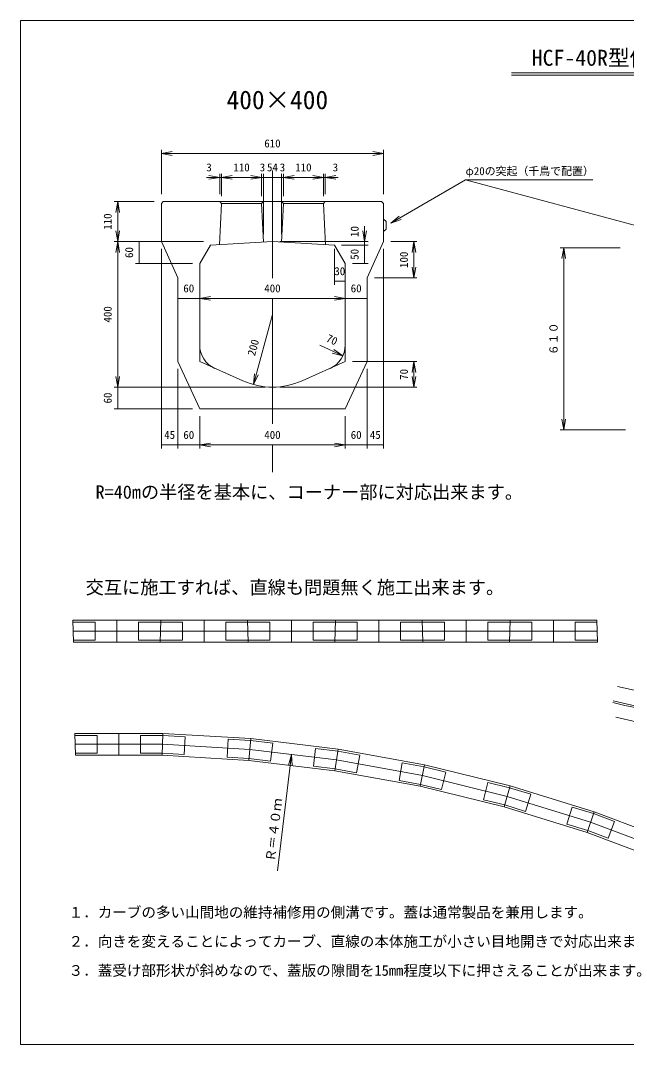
# Model space of a CAD drawing. Units: millimetres, scale not verified, with parts at other scales. Extents: x 4390 to 16808, y 2195 to 6418.
# Drawn here: x 10828 to 13326, y 2195 to 6418 of the extents above; entities that cross this region are included whole.
import ezdxf
from ezdxf.enums import TextEntityAlignment as Align

# ---------------------------------------------------------------- set-up
doc = ezdxf.new("R2010")
doc.units = ezdxf.units.MM
doc.layers.add('3', color=4, linetype='Continuous', lineweight=18)
doc.styles.add('ＭＳ ゴシック-5.0-0.0', font='')
doc.styles.get('ＭＳ ゴシック-5.0-0.0').set_extended_font_data('ＭＳ ゴシック-5.0-0.0')

msp = doc.modelspace()

# ---------------------------------------------------------------- linework, layer by layer
at = {"layer": '3'}
for p, q in [((10827.791, 6418.078), (16807.55, 6418.078)), ((10827.791, 2195.24), (10827.791, 6418.078)), ((12852.034, 6202.507), (15026.845, 6202.507)), ((12852.034, 6192.007), (15026.845, 6192.007)), ((11408.983, 5701.246), (11408.983, 5884.737)), ((11408.983, 5869.737), (11453.299, 5877.551)), ((12323.983, 5869.737), (12279.667, 5877.551)), ((12323.983, 5701.246), (12323.983, 5884.737)), ((11408.983, 5869.737), (11453.299, 5861.923)), ((11408.983, 5869.737), (12323.983, 5869.737)), ((12323.983, 5869.737), (12279.667, 5861.923)), ((11648.983, 5701.246), (11648.983, 5785.887)), ((11656.483, 5693.746), (11656.483, 5785.887)), ((11821.483, 5693.746), (11821.483, 5785.887)), ((11828.983, 5536.246), (11828.983, 5785.887)), ((11866.483, 5355.277), (11866.483, 5798.852)), ((11903.983, 5536.246), (11903.983, 5785.887)), ((11911.483, 5693.746), (11911.483, 5785.887)), ((12076.483, 5693.746), (12076.483, 5785.887)), ((12083.983, 5701.246), (12083.983, 5785.887)), ((11648.983, 5770.887), (11593.968, 5770.887)), ((11648.983, 5770.887), (11604.667, 5778.702)), ((11648.983, 5770.887), (11604.667, 5763.073)), ((11656.483, 5770.887), (11648.983, 5770.887)), ((11656.483, 5770.887), (11700.799, 5778.702)), ((11656.483, 5770.887), (11700.799, 5763.073)), ((11821.483, 5770.887), (11656.483, 5770.887)), ((11821.483, 5770.887), (11777.167, 5778.702)), ((11821.483, 5770.887), (11777.167, 5763.073)), ((11828.983, 5770.887), (11821.483, 5770.887)), ((11828.983, 5770.887), (11903.983, 5770.887)), ((11903.983, 5770.887), (11911.483, 5770.887)), ((11911.483, 5770.887), (11955.799, 5778.702)), ((11911.483, 5770.887), (11955.799, 5763.073)), ((11911.483, 5770.887), (12076.483, 5770.887)), ((12076.483, 5770.887), (12032.167, 5778.702)), ((12076.483, 5770.887), (12032.167, 5763.073)), ((12076.483, 5770.887), (12083.983, 5770.887)), ((12083.983, 5770.887), (12128.299, 5778.702)), ((12083.983, 5770.887), (12137.244, 5770.887)), ((12083.983, 5770.887), (12128.299, 5763.073)), ((12354.606, 5582.529), (12662.513, 5760.299)), ((12662.513, 5760.299), (13187.584, 5760.299)), ((13599.184, 5509.319), (12662.513, 5760.299)), ((11213.468, 5671.246), (11378.983, 5671.246)), ((11228.468, 5671.246), (11220.653, 5626.929)), ((11228.468, 5671.246), (11236.282, 5626.929)), ((11228.468, 5671.246), (11228.468, 5506.246)), ((11656.483, 5663.746), (11648.372, 5493.416)), ((11648.983, 5671.246), (11656.483, 5663.746)), ((11821.483, 5663.746), (11656.483, 5663.746)), ((11828.983, 5671.246), (11821.483, 5663.746)), ((11821.483, 5663.746), (11829.088, 5504.046)), ((11911.483, 5663.746), (11903.878, 5504.046)), ((11903.983, 5671.246), (11911.483, 5663.746)), ((11911.483, 5663.746), (12076.483, 5663.746)), ((12083.983, 5671.246), (12076.483, 5663.746)), ((12076.483, 5663.746), (12084.594, 5493.416)), ((12354.606, 5582.529), (12389.078, 5611.454)), ((12354.606, 5582.529), (12396.893, 5597.92)), ((11228.468, 5506.246), (11220.653, 5550.562)), ((11228.468, 5506.246), (11236.282, 5550.562)), ((12246.318, 5506.246), (12238.504, 5550.562)), ((12246.318, 5506.246), (12246.318, 5570.481)), ((12246.318, 5506.246), (12254.132, 5550.562)), ((11213.468, 5506.246), (11581.483, 5506.246)), ((11228.468, 5506.246), (11220.653, 5461.929)), ((11228.468, 5506.246), (11236.282, 5461.929)), ((11228.468, 5506.246), (11228.468, 4906.246)), ((11317.046, 5506.246), (11317.046, 5416.246)), ((11896.483, 5506.246), (12261.318, 5506.246)), ((12151.483, 5491.246), (12261.318, 5491.246)), ((12246.318, 5506.246), (12246.318, 5491.246)), ((12246.318, 5491.246), (12246.318, 5416.246)), ((12353.983, 5506.246), (12461.242, 5506.246)), ((12449.454, 5506.246), (12441.64, 5461.929)), ((12449.454, 5506.246), (12457.268, 5461.929)), ((12449.454, 5506.246), (12449.454, 5356.246)), ((11408.983, 4652.76), (11408.983, 5476.246)), ((12121.483, 5327.866), (12121.483, 5476.246)), ((12323.983, 4652.76), (12323.983, 5476.246)), ((13051.815, 5480.354), (13299.544, 5480.354)), ((13066.815, 5480.354), (13059.001, 5436.038)), ((13066.815, 5480.354), (13074.629, 5436.038)), ((13066.815, 5480.354), (13066.815, 4730.354)), ((11302.046, 5416.246), (11536.483, 5416.246)), ((12196.483, 5416.246), (12261.318, 5416.246)), ((12449.454, 5356.246), (12441.64, 5400.562)), ((12449.454, 5356.246), (12457.268, 5400.562)), ((12121.483, 5342.866), (12166.483, 5342.866)), ((12286.483, 5356.246), (12461.242, 5356.246)), ((11566.483, 5272.077), (11610.799, 5279.891)), ((12166.483, 5272.077), (12122.167, 5279.891)), ((11566.483, 5272.077), (11476.483, 5272.077)), ((11566.483, 5272.077), (11610.799, 5264.263)), ((11566.483, 5272.077), (12166.483, 5272.077)), ((11866.483, 4755.187), (11866.483, 5272.077)), ((12166.483, 5272.077), (12122.167, 5264.263)), ((12166.483, 5272.077), (12256.483, 5272.077)), ((11866.483, 5206.246), (11788.837, 4916.468)), ((12061.483, 5079.496), (12156.645, 5035.121)), ((12156.645, 5035.121), (12113.179, 5046.768)), ((12156.645, 5035.121), (12119.783, 5060.932)), ((12196.483, 5011.246), (12461.242, 5011.246)), ((12449.454, 5011.246), (12441.64, 4966.929)), ((12449.454, 5011.246), (12457.268, 4966.929)), ((12449.454, 5011.246), (12449.454, 4906.246)), ((11228.468, 4906.246), (11220.653, 4950.562)), ((11228.468, 4906.246), (11236.282, 4950.562)), ((11476.483, 4652.76), (11476.483, 4981.246)), ((11788.837, 4916.468), (11792.759, 4961.297)), ((11788.837, 4916.468), (11807.855, 4957.252)), ((12256.483, 4652.76), (12256.483, 4981.246)), ((12449.454, 4906.246), (12441.64, 4950.562)), ((12449.454, 4906.246), (12457.268, 4950.562)), ((11213.468, 4906.246), (11836.483, 4906.246)), ((11228.468, 4906.246), (11228.468, 4816.246)), ((11896.483, 4906.246), (12461.242, 4906.246)), ((11213.468, 4816.246), (11536.483, 4816.246)), ((11566.483, 4652.76), (11566.483, 4786.246)), ((12166.483, 4652.76), (12166.483, 4786.246)), ((13066.815, 4730.354), (13059.001, 4774.67)), ((13066.815, 4730.354), (13074.629, 4774.67)), ((13051.815, 4730.354), (13322.044, 4730.354)), ((11408.983, 4667.76), (11476.483, 4667.76)), ((11476.483, 4667.76), (11566.483, 4667.76)), ((11566.483, 4667.76), (11610.799, 4675.574)), ((11566.483, 4667.76), (11610.799, 4659.946)), ((11566.483, 4667.76), (12166.483, 4667.76)), ((11866.483, 4556.112), (11866.483, 4667.76)), ((12166.483, 4667.76), (12122.167, 4675.574)), ((12166.483, 4667.76), (12122.167, 4659.946)), ((12256.483, 4667.76), (12166.483, 4667.76)), ((12323.983, 4667.76), (12256.483, 4667.76)), ((11224.618, 3855.099), (11224.618, 3945.099)), ((11584.618, 3945.099), (11584.618, 3855.099)), ((11944.618, 3855.099), (11944.618, 3945.099)), ((12304.618, 3945.099), (12304.618, 3855.099)), ((12664.618, 3855.099), (12664.618, 3945.099)), ((13024.618, 3945.099), (13024.618, 3855.099)), ((11044.618, 3900.099), (11404.618, 3900.099)), ((11404.618, 3900.099), (11764.618, 3900.099)), ((11764.618, 3900.099), (12124.618, 3900.099)), ((12124.618, 3900.099), (12484.618, 3900.099)), ((12484.618, 3900.099), (12844.618, 3900.099)), ((12844.618, 3900.099), (13204.618, 3900.099)), ((13288.804, 3672.145), (13473.46, 3629.829)), ((13270.352, 3611.898), (13465.107, 3567.268)), ((13281.77, 3544.806), (13445.384, 3507.312)), ((11233.255, 3388.326), (11233.255, 3478.326)), ((11053.255, 3433.326), (11413.255, 3433.326)), ((11413.255, 3433.326), (11772.608, 3411.745)), ((11772.608, 3411.745), (12130.021, 3368.662)), ((11887.695, 2911.47), (11944.977, 3390.968)), ((11944.977, 3390.968), (11931.962, 3347.891)), ((11944.977, 3390.968), (11947.48, 3346.037)), ((12130.021, 3368.662), (12484.208, 3304.23)), ((12484.208, 3304.23), (12833.896, 3218.683)), ((12833.896, 3218.683), (13177.826, 3112.326)), ((13177.826, 3112.326), (13851.699, 2858.762)), ((16807.55, 2195.24), (10827.791, 2195.24))]:
    msp.add_line(p, q, dxfattribs=at)
at = {"layer": '3', "color": 2}
for p, q in [((11416.483, 5671.246), (11408.983, 5663.746)), ((11408.983, 5663.746), (11408.983, 5506.246)), ((11866.483, 5671.246), (11416.483, 5671.246)), ((11866.483, 5671.246), (12316.483, 5671.246)), ((12316.483, 5671.246), (12323.983, 5663.746)), ((12323.983, 5663.746), (12323.983, 5506.246)), ((12334.483, 5588.746), (12323.983, 5599.246)), ((12334.483, 5588.746), (12334.483, 5558.121)), ((12323.983, 5547.621), (12334.483, 5558.121)), ((11408.983, 5506.246), (11476.483, 5356.246)), ((11611.483, 5491.246), (11566.483, 5416.246)), ((11866.483, 5506.246), (11611.483, 5491.246)), ((11866.483, 5506.246), (12121.483, 5491.246)), ((12121.483, 5491.246), (12166.483, 5416.246)), ((12323.983, 5506.246), (12256.483, 5356.246)), ((11566.483, 5011.246), (11566.483, 5416.246)), ((12166.483, 5011.246), (12166.483, 5416.246)), ((11476.483, 5356.246), (11476.483, 5011.246)), ((12256.483, 5356.246), (12256.483, 5011.246)), ((11476.483, 5011.246), (11566.483, 4816.246)), ((11566.483, 5011.246), (11744.69, 4932.08)), ((12166.483, 5011.246), (11988.276, 4932.08)), ((12256.483, 5011.246), (12166.483, 4816.246)), ((11866.483, 4816.246), (11566.483, 4816.246)), ((11866.483, 4816.246), (12166.483, 4816.246)), ((11043.268, 3945.099), (11045.968, 3855.099)), ((11043.268, 3945.099), (11405.968, 3945.099)), ((11043.511, 3936.999), (11135.518, 3936.999)), ((11135.518, 3936.999), (11135.518, 3863.199)), ((11313.718, 3936.999), (11313.718, 3863.199)), ((11313.718, 3936.999), (11405.725, 3936.999)), ((11403.268, 3855.099), (11405.968, 3945.099)), ((11403.268, 3855.099), (11405.968, 3945.099)), ((11405.725, 3936.999), (11495.518, 3936.999)), ((11405.968, 3945.099), (11763.268, 3945.099)), ((11495.518, 3863.199), (11495.518, 3936.999)), ((11673.718, 3863.199), (11673.718, 3936.999)), ((11673.718, 3936.999), (11763.511, 3936.999)), ((11763.268, 3945.099), (11765.968, 3855.099)), ((11763.268, 3945.099), (11765.968, 3855.099)), ((11763.268, 3945.099), (12125.968, 3945.099)), ((11763.511, 3936.999), (11855.518, 3936.999)), ((11855.518, 3936.999), (11855.518, 3863.199)), ((12033.718, 3936.999), (12033.718, 3863.199)), ((12033.718, 3936.999), (12125.725, 3936.999)), ((12123.268, 3855.099), (12125.968, 3945.099)), ((12123.268, 3855.099), (12125.968, 3945.099)), ((12125.725, 3936.999), (12215.518, 3936.999)), ((12125.968, 3945.099), (12483.268, 3945.099)), ((12215.518, 3863.199), (12215.518, 3936.999)), ((12393.718, 3863.199), (12393.718, 3936.999)), ((12393.718, 3936.999), (12483.511, 3936.999)), ((12483.268, 3945.099), (12485.968, 3855.099)), ((12483.268, 3945.099), (12485.968, 3855.099)), ((12483.268, 3945.099), (12845.968, 3945.099)), ((12483.511, 3936.999), (12575.518, 3936.999)), ((12575.518, 3936.999), (12575.518, 3863.199)), ((12753.718, 3936.999), (12753.718, 3863.199)), ((12753.718, 3936.999), (12845.725, 3936.999)), ((12843.268, 3855.099), (12845.968, 3945.099)), ((12843.268, 3855.099), (12845.968, 3945.099)), ((12845.725, 3936.999), (12935.518, 3936.999)), ((12845.968, 3945.099), (13203.268, 3945.099)), ((12935.518, 3863.199), (12935.518, 3936.999)), ((13113.718, 3863.199), (13113.718, 3936.999)), ((13113.718, 3936.999), (13203.511, 3936.999)), ((13203.268, 3945.099), (13205.968, 3855.099)), ((11045.725, 3863.199), (11135.518, 3863.199)), ((11045.968, 3855.099), (11403.268, 3855.099)), ((11313.718, 3863.199), (11403.511, 3863.199)), ((11403.268, 3855.099), (11765.968, 3855.099)), ((11403.511, 3863.199), (11495.518, 3863.199)), ((11673.718, 3863.199), (11765.725, 3863.199)), ((11765.725, 3863.199), (11855.518, 3863.199)), ((11765.968, 3855.099), (12123.268, 3855.099)), ((12033.718, 3863.199), (12123.511, 3863.199)), ((12123.268, 3855.099), (12485.968, 3855.099)), ((12123.511, 3863.199), (12215.518, 3863.199)), ((12393.718, 3863.199), (12485.725, 3863.199)), ((12485.725, 3863.199), (12575.518, 3863.199)), ((12485.968, 3855.099), (12843.268, 3855.099)), ((12753.718, 3863.199), (12843.511, 3863.199)), ((12843.268, 3855.099), (13205.968, 3855.099)), ((12843.511, 3863.199), (12935.518, 3863.199)), ((13113.718, 3863.199), (13205.725, 3863.199)), ((11051.905, 3478.326), (11054.605, 3388.326)), ((11051.905, 3478.326), (11414.605, 3478.326)), ((11052.148, 3470.226), (11144.155, 3470.226)), ((11144.155, 3470.226), (11144.155, 3396.426)), ((11322.355, 3470.226), (11322.355, 3396.426)), ((11322.355, 3470.226), (11414.362, 3470.226)), ((11411.905, 3388.326), (11414.605, 3478.326)), ((11414.362, 3470.226), (11506.204, 3464.711)), ((11414.605, 3478.326), (11776.653, 3456.584)), ((11506.204, 3464.711), (11501.78, 3391.043)), ((11684.083, 3454.028), (11679.659, 3380.361)), ((11684.083, 3454.028), (11775.925, 3448.513)), ((11768.563, 3366.907), (11776.653, 3456.584)), ((11775.925, 3448.513), (11867.271, 3437.502)), ((11776.653, 3456.584), (12136.746, 3413.177)), ((11867.271, 3437.502), (11858.439, 3364.232)), ((11054.362, 3396.426), (11144.155, 3396.426)), ((11054.605, 3388.326), (11411.905, 3388.326)), ((11322.355, 3396.426), (11412.148, 3396.426)), ((11411.905, 3388.326), (11768.563, 3366.907)), ((11412.148, 3396.426), (11501.78, 3391.043)), ((11679.659, 3380.361), (11769.291, 3374.978)), ((12044.19, 3416.175), (12035.358, 3342.906)), ((12044.19, 3416.175), (12135.536, 3405.164)), ((12123.295, 3324.147), (12136.746, 3413.177)), ((12135.536, 3405.164), (12226.057, 3388.697)), ((12136.746, 3413.177), (12493.59, 3348.262)), ((12226.057, 3388.697), (12212.849, 3316.089)), ((11768.563, 3366.907), (12123.295, 3324.147)), ((11769.291, 3374.978), (11858.439, 3364.232)), ((12035.358, 3342.906), (12124.505, 3332.16)), ((12401.38, 3356.804), (12388.171, 3284.195)), ((12401.38, 3356.804), (12491.901, 3340.336)), ((12474.826, 3260.199), (12493.59, 3348.262)), ((12491.901, 3340.336), (12581.273, 3318.473)), ((12493.59, 3348.262), (12845.9, 3262.073)), ((12123.295, 3324.147), (12474.826, 3260.199)), ((12124.505, 3332.16), (12212.849, 3316.089)), ((12581.273, 3318.473), (12563.735, 3246.787)), ((12388.171, 3284.195), (12476.514, 3268.124)), ((12474.826, 3260.199), (12821.891, 3175.292)), ((12476.514, 3268.124), (12563.735, 3246.787)), ((12754.368, 3276.126), (12736.831, 3204.44)), ((12754.368, 3276.126), (12843.74, 3254.263)), ((12821.891, 3175.292), (12845.9, 3262.073)), ((12843.74, 3254.263), (12931.64, 3227.081)), ((12845.9, 3262.073), (13192.411, 3154.919)), ((12931.64, 3227.081), (12909.837, 3156.575)), ((12736.831, 3204.44), (12824.052, 3183.103)), ((12821.891, 3175.292), (13163.242, 3069.734)), ((12824.052, 3183.103), (12909.837, 3156.575)), ((13101.885, 3174.434), (13080.082, 3103.928)), ((13101.885, 3174.434), (13189.785, 3147.252)), ((13163.242, 3069.734), (13192.411, 3154.919)), ((13189.785, 3147.252), (13275.898, 3114.85)), ((13192.411, 3154.919), (13531.874, 3027.186)), ((13080.082, 3103.928), (13165.867, 3077.4)), ((13275.898, 3114.85), (13249.908, 3045.778)), ((13163.242, 3069.734), (13497.652, 2943.902)), ((13165.867, 3077.4), (13249.908, 3045.778))]:
    msp.add_line(p, q, dxfattribs=at)
for centre, radius, start, end in [((11671.483, 5079.496), 105, 180, 246.04774), ((12061.483, 5079.496), 105, 293.95226, 0), ((11866.483, 5206.246), 300, 246.04774, 270), ((11866.483, 5206.246), 300, 270, 293.95226)]:
    msp.add_arc(centre, radius, start, end, dxfattribs=at)
at = {"layer": '3'}
msp.add_arc((13676.479, 5150.434), 1597.214, 255.21295, 284.74202, dxfattribs=at)

# ---------------------------------------------------------------- texts
at = {"layer": '3', "color": 7, "style": 'ＭＳ ゴシック-5.0-0.0'}
for s, height, p in [('HCF-40R型側溝 400×400×2000（山間地カーブ用）', 65.98, (12934.923, 6211.383)), ('400×400', 76.98, (11677.084, 6029.146)), ('610', 32.99, (11832.737, 5884.746)), ('3', 32.99, (11593.968, 5785.895)), ('110', 32.99, (11705.236, 5785.895)), ('3', 32.99, (11813.986, 5785.895)), ('54', 32.99, (11843.986, 5785.895)), ('3', 32.99, (11896.486, 5785.895)), ('110', 32.99, (11960.236, 5785.895)), ('3', 32.99, (12114.744, 5785.895)), ('φ20の突起（千鳥で配置）', 32.99, (12662.304, 5770.484)), ('30', 32.99, (12121.486, 5357.866)), ('60', 32.99, (11498.986, 5287.078)), ('400', 32.99, (11832.736, 5287.077)), ('60', 32.99, (12188.987, 5287.077)), ('45', 32.99, (11420.236, 4682.761)), ('60', 32.99, (11498.987, 4682.761)), ('400', 32.99, (11832.737, 4682.761)), ('60', 32.99, (12188.988, 4682.761)), ('45', 32.99, (12267.738, 4682.761)), ('R=40mの半径を基本に、コーナー部に対応出来ます。', 54.99, (11137.229, 4429.428)), ('交互に施工すれば、直線も問題無く施工出来ます。', 54.99, (11096.471, 4036.29)), ('１．カーブの多い山間地の維持補修用の側溝です。蓋は通常製品を兼用します。', 43.99, (11026.255, 2705.355)), ('２．向きを変えることによってカーブ、直線の本体施工が小さい目地開きで対応出来ます。', 43.99, (11026.255, 2585.355)), ('３．蓋受け部形状が斜めなので、蓋版の隙間を15mm程度以下に押さえることが出来ます。', 43.99, (11026.255, 2465.355))]:
    msp.add_text(s, height=height, dxfattribs=at).set_placement(p, align=Align.BOTTOM_LEFT)
for s, height, rotation, p in [('110', 32.99, 90, (11213.472, 5555.004)), ('10', 32.99, 90, (12231.318, 5525.481)), ('60', 32.99, 90, (11302.049, 5438.753)), ('50', 32.99, 90, (12231.318, 5431.246)), ('100', 32.99, 90, (12434.458, 5397.5)), ('400', 32.99, 90, (11213.472, 5172.499)), ('６１０', 32.99, 90, (13051.815, 5037.854)), ('70', 32.99, 335, (12080.263, 5087.29)), ('200', 32.99, 75, (11803.785, 5030.198)), ('70', 32.99, 90, (12434.458, 4936.249)), ('60', 32.99, 90, (11213.472, 4838.749)), ('Ｒ＝４０ｍ', 38.49, 83.188, (11887.395, 2946.58))]:
    msp.add_text(s, height=height, rotation=rotation, dxfattribs=at).set_placement(p, align=Align.BOTTOM_LEFT)

doc.saveas('drawing.dxf')
